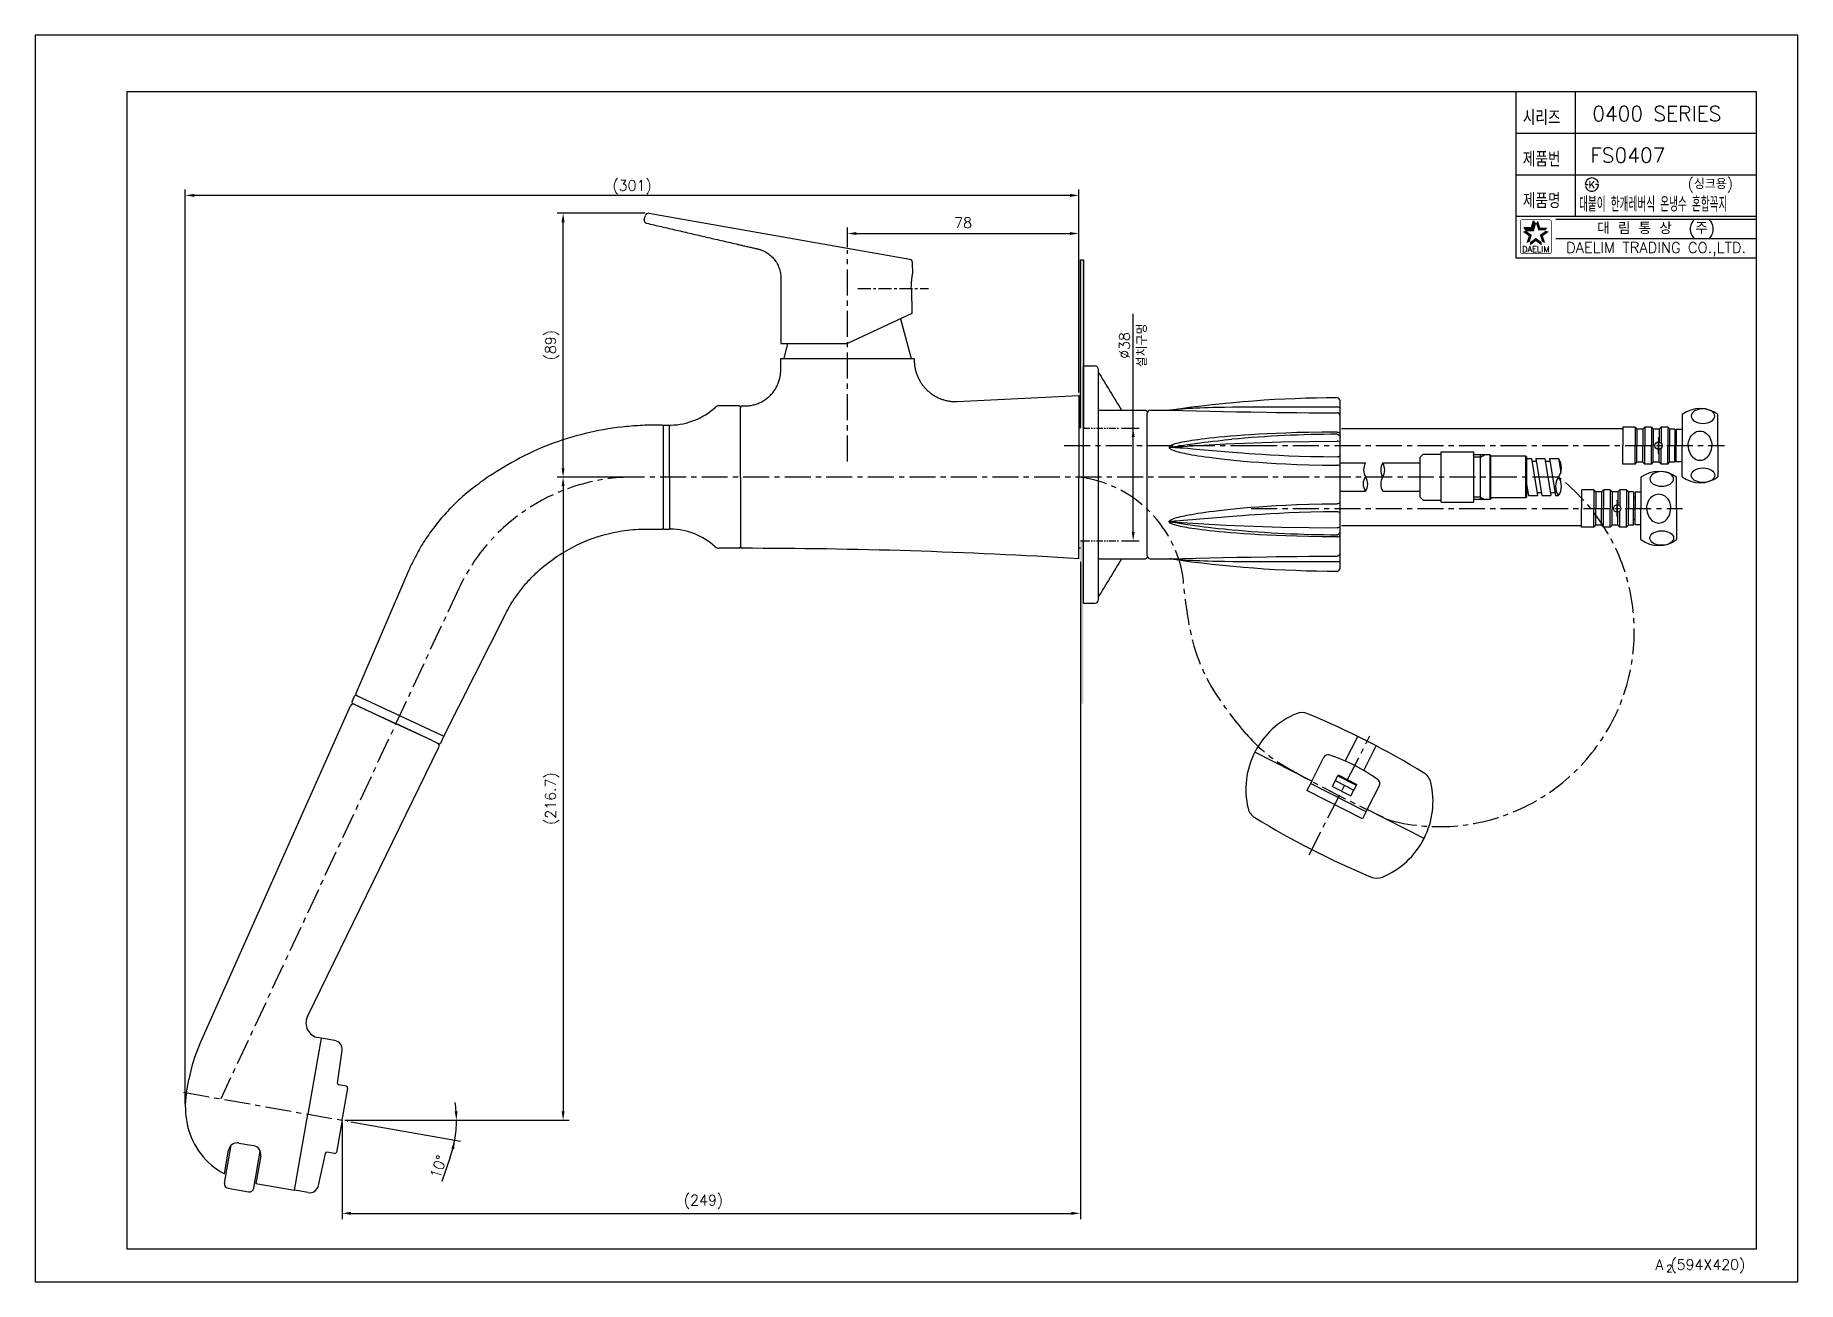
# Model space of a CAD drawing. Extents: x 8774 to 9368, y -5808 to -5388.
import ezdxf
from ezdxf.enums import TextEntityAlignment as Align

# ---------------------------------------------------------------- set-up
doc = ezdxf.new("R2010")
doc.units = 0
doc.header["$LTSCALE"] = 7
doc.header["$MEASUREMENT"] = 0
doc.linetypes.add('CENTER', pattern=[2, 1.25, -0.25, 0.25, -0.25])
doc.linetypes.add('PHANTOM2', pattern=[1.25, 0.625, -0.125, 0.125, -0.125, 0.125, -0.125])
doc.layers.get('0').update_dxf_attribs({"color": 2, "linetype": 'CONTINUOUS'})
for name, color, linetype in [('02___PRT_ALL_AXES', 7, 'CONTINUOUS'), ('CL', 1, 'CENTER'), ('D', 2, 'CONTINUOUS'), ('DIM', 2, 'CONTINUOUS'), ('DWG', 7, 'CONTINUOUS'), ('HT', 3, 'CONTINUOUS'), ('Make2D 표시선', 7, 'CONTINUOUS'), ('PH', 3, 'PHANTOM2')]:
    doc.layers.add(name, color=color, linetype=linetype)
doc.styles.add('GHS', font='ROMANS.shx', dxfattribs={"bigfont": 'GHS.shx'})
doc.styles.add('HAN', font='TXT.shx', dxfattribs={"bigfont": 'GHS.shx'})
doc.styles.add('ROMANS', font='romans', dxfattribs={"bigfont": 'GHS.shx'})

# ---------------------------------------------------------------- blocks, each defined once
blk = doc.blocks.new('BORDER')
for p, q in [((1, 1), (0, 1)), ((0, 1), (0, 0)), ((1, 0), (1, 1)), ((0, 0), (1, 0))]:
    blk.add_line(p, q)
blk = doc.blocks.new('A$C00170C1F')
at = {"layer": 'CL'}
blk.add_line((32, 45), (32, 0), dxfattribs=at)
at = {"layer": 'DWG'}
for p, q in [((21.5, 26), (42.5, 26)), ((21.5, 22.5), (21.5, 26)), ((42.5, 22.5), (42.5, 26)), ((0, 22.5), (21.5, 22.5)), ((0, 22.5), (21.5, 22.5)), ((21.5, 23.32), (42.5, 23.32)), ((21.5, 22.5), (21.5, 13.41)), ((28.5, 20.89), (28.5, 16.58)), ((35.5, 20.89), (28.5, 20.89)), ((35.5, 18.71), (28.5, 18.71)), ((35.5, 20.89), (35.5, 16.58)), ((42.5, 22.5), (64, 22.5)), ((42.5, 22.5), (64, 22.5)), ((42.5, 22.5), (42.5, 13.41)), ((35.5, 16.89), (28.5, 16.89)), ((35.5, 16.58), (28.5, 16.58)), ((28.5, 11.3), (28.5, 2.02)), ((35.5, 11.3), (35.5, 2.02))]:
    blk.add_line(p, q, dxfattribs=at)
for centre, radius, start, end in [((10.36, 37.17), 5, 94.37789, 139.87054), ((32, -245.5), 288.5, 85.62211, 94.37789), ((53.64, 37.17), 5, 40.12946, 85.62211), ((27.77, 22.5), 27.77, 139.87054, 180), ((36.23, 22.5), 27.77, 0, 40.12946), ((27.77, 22.5), 27.77, 180, 220.12946), ((36.23, 22.5), 27.77, 319.87054, 0), ((23, 13.41), 1.5, 180, 261.02746), ((32, 70.38), 59.18, 261.02746, 278.98046), ((41, 13.41), 1.5, 278.98046, 0), ((10.36, 7.83), 5, 220.12946, 265.62211), ((32, 290.5), 288.5, 265.62211, 274.37789), ((53.64, 7.83), 5, 274.37789, 319.87054)]:
    blk.add_arc(centre, radius, start, end, dxfattribs=at)
blk = doc.blocks.new('KS')
at = {"layer": 'D'}
for p, q in [((-2.25, 0), (-1.75, 0)), ((-1.75, 0), (-1.25, 0)), ((1.75, 0), (1.25, 0)), ((2.25, 0), (1.75, 0))]:
    blk.add_line(p, q, dxfattribs=at)
for start, end in [(15, 180), (195, 0)]:
    blk.add_arc((0, 0), 2.25, start, end, dxfattribs=at)
at = {"layer": 'D', "style": 'HAN'}
blk.add_text('K', height=2.39, dxfattribs=at).set_placement((0, 0), align=Align.MIDDLE)

msp = doc.modelspace()

# ---------------------------------------------------------------- hatches: boundary and pattern name
at = {"layer": 'HT'}
h = msp.add_hatch(dxfattribs=at)
h.set_pattern_fill('DOTS', color=256, scale=7)
h.set_pattern_definition([(0, (-26654.03397, 1357.2095), (0.21875, 0.4375), [0, -0.4375])])
h.paths.add_polyline_path([(9126.73, -5558.46), (9127.73, -5558.46), (9127.73, -5613.33), (9126.73, -5613.33)])
h.paths.add_polyline_path([(9126.73, -5520.46), (9127.73, -5520.46), (9127.73, -5463.75), (9126.73, -5463.75)])

# ---------------------------------------------------------------- linework, layer by layer
at = {"color": 4}
for p, q in [((8805.5, -5407.09), (9354.5, -5407.09)), ((8805.5, -5797.09), (8805.5, -5407.09)), ((9354.5, -5407.09), (9354.5, -5797.09)), ((9354.5, -5797.09), (8805.5, -5797.09))]:
    msp.add_line(p, q, dxfattribs=at)
at = {"color": 7}
for p, q in [((9273.5, -5407.09), (9273.5, -5463.09)), ((9293.5, -5407.09), (9293.5, -5449.09)), ((9273.5, -5421.09), (9354.5, -5421.09)), ((9273.5, -5435.09), (9354.5, -5435.09)), ((9273.5, -5449.09), (9354.5, -5449.09)), ((9273.5, -5463.09), (9354.5, -5463.09))]:
    msp.add_line(p, q, dxfattribs=at)
at = {"color": 7, "linetype": 'Continuous'}
for p, q in [((8979.76, -5450.18), (8980.12, -5448.81)), ((9069.29, -5463.64), (8981.26, -5448.09)), ((9070.21, -5468.46), (9070.12, -5464.6)), ((9025.75, -5491.95), (9048.23, -5491.96)), ((9126.73, -5512.96), (9126.23, -5512.96)), ((9214.23, -5532.21), (9222.8, -5532.21)), ((9228.7, -5532.21), (9241.29, -5532.21)), ((9214.23, -5541.71), (9222.8, -5541.71)), ((9228.7, -5541.71), (9241.29, -5541.71)), ((9126.73, -5560.96), (9126.23, -5560.96))]:
    msp.add_line(p, q, dxfattribs=at)
at = {"color": 2}
for p, q in [((9276.31, -5452.9), (9278.74, -5452.9)), ((9276.98, -5453.82), (9276.31, -5452.9)), ((9278.74, -5452.9), (9279.49, -5450.6)), ((9279.4, -5453.82), (9280.15, -5451.51)), ((9280.15, -5451.51), (9279.49, -5450.6)), ((9276.98, -5453.82), (9279.4, -5453.82))]:
    msp.add_line(p, q, dxfattribs=at)
at = {"color": 2, "linetype": 'Continuous'}
for p, q in [((9287, -5450.09), (9354.5, -5450.09)), ((9287, -5456.59), (9354.5, -5456.59))]:
    msp.add_line(p, q, dxfattribs=at)
at = {"color": 2, "linetype": 'Continuous', "const_width": 0.2}
for points in [[(9274.97, -5450.95, -0.414214), (9275.72, -5450.2)], [(9274.97, -5460.95), (9274.97, -5450.95, -1)], [(9275.72, -5450.2), (9284.72, -5450.2, -0.414214), (9285.47, -5450.95, 0.043396)], [(9285.47, -5450.95), (9285.47, -5460.95, -0.414214), (9284.72, -5461.7)], [(9284.72, -5461.7), (9275.97, -5461.7, -0.414214), (9274.97, -5460.95, 0.672398)]]:
    msp.add_lwpolyline(points, format="xyb", dxfattribs=at)
at = {"color": 7, "linetype": 'Continuous'}
for centre, start, end in [((8980.72, -5450.44), 164.97957, 256.97874), ((8981.09, -5449.07), 80.01254, 164.97849), ((9069.12, -5464.63), 1.31867, 79.97924)]:
    msp.add_arc(centre, 1, start, end, dxfattribs=at)
at = {"color": 2, "linetype": 'Continuous'}
for centre, radius, start, end in [((9226.76, -5534.48), 4.57, 150.17321, 212.79711), ((9232.32, -5534.68), 4.39, 145.72128, 211.3084), ((9224.73, -5534.48), 4.57, 327.20289, 29.82679), ((9226.42, -5539.24), 4.39, 145.63953, 214.27872), ((9219.17, -5539.24), 4.39, 325.72128, 31.3084), ((9232.32, -5539.24), 4.39, 148.6916, 214.27872)]:
    msp.add_arc(centre, radius, start, end, dxfattribs=at)
for centre, radius, start, end in [((9283.47, -5533.83), 5.38, 324.51066, 35.48934), ((9292.24, -5540.08), 5.39, 144.53814, 215.46186), ((9283.46, -5540.08), 5.39, 324.53814, 35.46186)]:
    msp.add_arc(centre, radius, start, end)
at = {"color": 7, "linetype": 'Continuous'}
for points, knots in [([(8980.5, -5451.41), (8982.18, -5451.8), (8985.54, -5452.58), (8990.58, -5453.75), (8995.62, -5454.91), (8999.82, -5455.88), (9003.18, -5456.66), (9005.7, -5457.24), (9008.22, -5457.82), (9010.3, -5458.31), (9011.96, -5458.69), (9013.23, -5458.99), (9014.55, -5459.29), (9015.68, -5459.55), (9016.57, -5459.75), (9017.17, -5459.89), (9017.71, -5460.02), (9018.18, -5460.13), (9018.61, -5460.24), (9019.15, -5460.42), (9019.82, -5460.68), (9020.58, -5461.06), (9021.56, -5461.65), (9022.68, -5462.55), (9023.82, -5463.84), (9024.73, -5465.31), (9025.26, -5466.64), (9025.55, -5467.75), (9025.69, -5468.59), (9025.76, -5469.45), (9025.75, -5470.31), (9025.75, -5471.16), (9025.75, -5472.32), (9025.75, -5474.09), (9025.75, -5476.42), (9025.75, -5479.03), (9025.75, -5481.61), (9025.75, -5484.2), (9025.75, -5487.64), (9025.75, -5490.23), (9025.75, -5491.95)], [0, 0, 0, 0, 0.069889, 0.139785, 0.209683, 0.279548, 0.314417, 0.34929, 0.384389, 0.418999, 0.436004, 0.453428, 0.471882, 0.491009, 0.500174, 0.508687, 0.516261, 0.52263, 0.528298, 0.534107, 0.545675, 0.557254, 0.568813, 0.59199, 0.615124, 0.63826, 0.661397, 0.672977, 0.684555, 0.696131, 0.707696, 0.719278, 0.730857, 0.754703, 0.790842, 0.825447, 0.860414, 0.895299, 0.930202, 1, 1, 1, 1]), ([(9069.76, -5473.46), (9069.75, -5473.13), (9069.75, -5472.49), (9069.79, -5471.56), (9069.85, -5470.83), (9069.91, -5470.29), (9069.96, -5469.93), (9070, -5469.6), (9070.05, -5469.31), (9070.09, -5469.06), (9070.12, -5468.88), (9070.15, -5468.75), (9070.16, -5468.68), (9070.17, -5468.61), (9070.19, -5468.56), (9070.19, -5468.52), (9070.2, -5468.5), (9070.2, -5468.48), (9070.2, -5468.47), (9070.2, -5468.46), (9070.21, -5468.46), (9070.2, -5468.46), (9070.21, -5468.46)], [0, 0, 0, 0, 0.194393, 0.381281, 0.553565, 0.632219, 0.70489, 0.770891, 0.829592, 0.880392, 0.92277, 0.940647, 0.956248, 0.969532, 0.980458, 0.988986, 0.992344, 0.995095, 0.997238, 0.998771, 0.999692, 1, 1, 1, 1])]:
    msp.add_open_spline(points, degree=3, knots=knots, dxfattribs=at)
at = {"color": 2}
for points in [[(9276.31, -5452.9), (9276.98, -5453.82), (9278.74, -5452.9), (9279.4, -5453.82)], [(9278.74, -5452.9), (9279.4, -5453.82), (9279.49, -5450.6), (9280.15, -5451.51)], [(9280.96, -5450.6), (9280.3, -5451.51), (9281.71, -5452.9), (9281.05, -5453.82)], [(9281.71, -5452.9), (9281.05, -5453.82), (9284.14, -5452.9), (9283.47, -5453.82)], [(9277.82, -5455.73), (9278.89, -5455.38), (9275.85, -5454.31), (9276.93, -5453.96)], [(9277.07, -5458.04), (9278.14, -5457.69), (9277.82, -5455.73), (9278.89, -5455.38)], [(9280.22, -5457.48), (9280.22, -5456.35), (9278.26, -5458.91), (9278.26, -5457.78)], [(9282.19, -5458.91), (9282.19, -5457.78), (9280.22, -5457.48), (9280.22, -5456.35)], [(9284.59, -5454.31), (9283.52, -5453.96), (9282.63, -5455.73), (9281.56, -5455.38)], [(9282.63, -5455.73), (9281.56, -5455.38), (9283.38, -5458.04), (9282.31, -5457.69)]]:
    msp.add_solid(points, dxfattribs=at)
at = {"layer": '02___PRT_ALL_AXES', "color": 7, "linetype": 'Continuous'}
for p, q in [((9069.76, -5473.46), (9069.95, -5481.85)), ((9069.95, -5481.85), (9048.23, -5491.97))]:
    msp.add_line(p, q, dxfattribs=at)
at = {"layer": 'CL'}
for p, q in [((9048.23, -5531.73), (9048.23, -5460.47)), ((9287.85, -5536.96), (8976.17, -5536.96)), ((8917.26, -5574.49), (8837.06, -5746.46)), ((8824.5, -5744.24), (8879.85, -5754))]:
    msp.add_line(p, q, dxfattribs=at)
at = {"layer": 'CL', "ltscale": 0.5}
for p, q in [((9051.72, -5473.36), (9075.58, -5473.36)), ((9321.56, -5529.12), (9321.56, -5523.62)), ((9321.56, -5523.62), (9321.56, -5529.12)), ((9307.65, -5544.79), (9307.65, -5550.29)), ((9307.65, -5550.29), (9307.65, -5544.79))]:
    msp.add_line(p, q, dxfattribs=at)
at = {"layer": 'CL', "linetype": 'CENTER'}
for p, q in [((9121.3, -5526.37), (9187.67, -5526.37)), ((9184.34, -5526.37), (9343.86, -5526.37)), ((9184.34, -5547.54), (9329.65, -5547.54))]:
    msp.add_line(p, q, dxfattribs=at)
at = {"layer": 'CL'}
for centre, radius, start, end in [((8976.17, -5601.96), 65, 90, 155), ((9121.29, -5577.23), 40.6, 10.14434, 82.70461), ((9247.63, -5588.98), 65.76, 255.7011, 52.29321), ((9220.83, -5591.23), 50, 220.09229, 240.22077), ((9403.3, -5272.35), 417.39, 240.22077, 245.67823)]:
    msp.add_arc(centre, radius, start, end, dxfattribs=at)
msp.add_open_spline([(9182.58, -5623.43), (9176.16, -5615.81), (9164.35, -5600), (9162.29, -5580.09), (9161.25, -5570.08)], degree=3, knots=[8.629872, 8.629872, 8.629872, 8.629872, 37.797333, 67.346254, 67.346254, 67.346254, 67.346254], dxfattribs=at)
at = {"layer": 'D', "ltscale": 0.6}
for p, q in [((9144.53, -5555.47), (9144.53, -5481.95)), ((9140.61, -5520.47), (9146.53, -5520.47)), ((9126.73, -5558.46), (9127.73, -5558.46)), ((9140.61, -5558.47), (9146.53, -5558.47)), ((9126.73, -5585.36), (9126.73, -5607.94))]:
    msp.add_line(p, q, dxfattribs=at)
at = {"layer": 'D'}
for p, q in [((9261.59, -5530.21), (9262.89, -5529.46)), ((9261.59, -5530.21), (9259.29, -5530.21)), ((9261.59, -5543.71), (9259.29, -5543.71)), ((9261.59, -5543.71), (9262.89, -5544.46)), ((9126.73, -5565.46), (9126.73, -5787.04)), ((8877.88, -5754.66), (8877.88, -5787.04)), ((8880.83, -5754.18), (8917.84, -5760.7)), ((8914.37, -5766.16), (8911.56, -5774.36)), ((8880.88, -5785.04), (9123.73, -5785.04))]:
    msp.add_line(p, q, dxfattribs=at)
at = {"layer": 'D', "ltscale": 0.6}
msp.add_lwpolyline([(9126.73, -5520.46), (9126.73, -5463.75), (9127.73, -5463.75), (9127.73, -5520.46)], dxfattribs=at)
at = {"layer": 'D'}
for start, end in [(4.45695, 8.9139), (350, 0), (341.07934, 350), (341.0861, 345.54305)]:
    msp.add_arc((8877.88, -5753.66), 38.58, start, end, dxfattribs=at)
at = {"layer": 'D', "ltscale": 0.6}
for points in [[(9144.03, -5523.47), (9145.03, -5523.47), (9144.53, -5520.47)], [(9144.03, -5555.47), (9145.03, -5555.47), (9144.53, -5558.47)]]:
    msp.add_solid(points, dxfattribs=at)
at = {"layer": 'D'}
for points in [[(8916.83, -5750.64), (8915.84, -5750.68), (8916.45, -5753.66)], [(8914.74, -5763.18), (8915.72, -5763.39), (8915.87, -5760.35)], [(8880.88, -5785.54), (8880.88, -5784.54), (8877.88, -5785.04)], [(9123.73, -5785.54), (9123.73, -5784.54), (9126.73, -5785.04)]]:
    msp.add_solid(points, dxfattribs=at)
at = {"layer": 'DIM'}
for p, q in [((8825.07, -5748.19), (8825.07, -5440.04)), ((9126.23, -5508.46), (9126.23, -5440.04)), ((9123.23, -5442.04), (8828.07, -5442.04)), ((8980.09, -5448.07), (8950.39, -5448.07)), ((8952.39, -5533.96), (8952.39, -5451.07)), ((9048.23, -5459.47), (9048.23, -5452.89)), ((9126.23, -5508.46), (9126.23, -5452.89)), ((9051.23, -5454.89), (9123.23, -5454.89)), ((8975.17, -5536.96), (8950.39, -5536.96)), ((8952.39, -5539.96), (8952.39, -5750.66)), ((8878.88, -5753.66), (8954.39, -5753.66))]:
    msp.add_line(p, q, dxfattribs=at)
for points in [[(8828.07, -5441.54), (8828.07, -5442.54), (8825.07, -5442.04)], [(9123.23, -5441.54), (9123.23, -5442.54), (9126.23, -5442.04)], [(8951.89, -5451.07), (8952.89, -5451.07), (8952.39, -5448.07)], [(9051.23, -5454.39), (9051.23, -5455.39), (9048.23, -5454.89)], [(9123.23, -5454.39), (9123.23, -5455.39), (9126.23, -5454.89)], [(8951.89, -5533.96), (8952.89, -5533.96), (8952.39, -5536.96)], [(8951.89, -5539.96), (8952.89, -5539.96), (8952.39, -5536.96)], [(8951.89, -5750.66), (8952.89, -5750.66), (8952.39, -5753.66)]]:
    msp.add_solid(points, dxfattribs=at)
at = {"layer": 'DWG'}
for p, q in [((9066.15, -5483.61), (9069.73, -5496.96)), ((9028.07, -5491.95), (9026.73, -5496.96)), ((9127.73, -5579.46), (9127.73, -5499.46)), ((9127.73, -5499.46), (9131.73, -5499.46)), ((9132.73, -5500.46), (9132.73, -5578.46)), ((9213.23, -5510.26), (9213.23, -5510.26)), ((9214.23, -5567.66), (9214.23, -5511.26)), ((9133.23, -5514.46), (9148.73, -5514.46)), ((9149.23, -5563.46), (9149.23, -5515.46)), ((9150.23, -5514.46), (9156.64, -5514.46)), ((9156.64, -5514.46), (9179.45, -5514.92)), ((9156.87, -5514.45), (9156.72, -5514.46)), ((9156.98, -5514.44), (9157.14, -5514.41)), ((9157.14, -5514.41), (9157.16, -5514.41)), ((9157.14, -5514.41), (9157.16, -5514.41)), ((9157.16, -5514.41), (9157.14, -5514.41)), ((9157.16, -5514.41), (9157.16, -5514.41)), ((9168.43, -5513.63), (9166.98, -5513.69)), ((9169.85, -5513.58), (9168.43, -5513.63)), ((9171.38, -5513.54), (9169.85, -5513.58)), ((9173.17, -5513.5), (9171.38, -5513.54)), ((9175.34, -5513.46), (9173.17, -5513.5)), ((9178.03, -5513.43), (9175.34, -5513.46)), ((9181.4, -5513.39), (9178.03, -5513.43)), ((9179.45, -5514.92), (9184.21, -5515.01)), ((9196.94, -5513.37), (9190.71, -5513.37)), ((9329.56, -5515.87), (9329.56, -5526.37)), ((9341.56, -5526.37), (9341.56, -5515.87)), ((8986.23, -5519.46), (8987.93, -5519.46)), ((8986.23, -5536.96), (8986.23, -5519.46)), ((8988.23, -5536.96), (8988.23, -5519.93)), ((9214.73, -5520.62), (9309.56, -5520.62)), ((9309.56, -5520.12), (9309.56, -5526.37)), ((9313.67, -5520.12), (9309.56, -5520.12)), ((9313.67, -5520.12), (9313.67, -5526.37)), ((9313.67, -5520.12), (9314.32, -5520.77)), ((9314.31, -5520.76), (9314.31, -5526.37)), ((9316.29, -5520.77), (9314.32, -5520.77)), ((9316.94, -5520.12), (9316.29, -5520.77)), ((9316.29, -5520.77), (9316.29, -5526.37)), ((9316.94, -5520.12), (9316.94, -5526.37)), ((9319.17, -5520.12), (9316.94, -5520.12)), ((9319.17, -5520.12), (9319.82, -5520.77)), ((9319.17, -5520.12), (9319.17, -5526.37)), ((9321.79, -5520.77), (9319.82, -5520.77)), ((9319.82, -5520.77), (9319.82, -5526.37)), ((9322.44, -5520.12), (9321.79, -5520.77)), ((9321.79, -5520.77), (9321.79, -5525.15)), ((9322.44, -5520.12), (9322.44, -5525.49)), ((9324.67, -5520.12), (9322.44, -5520.12)), ((9324.67, -5520.12), (9324.67, -5526.37)), ((9324.67, -5520.12), (9325.32, -5520.77)), ((9325.32, -5520.77), (9325.32, -5526.37)), ((9327.06, -5520.77), (9325.32, -5520.77)), ((9327.06, -5520.77), (9327.06, -5526.37)), ((9327.56, -5522.62), (9327.06, -5522.62)), ((9327.56, -5520.87), (9327.56, -5526.37)), ((9329.56, -5520.87), (9327.56, -5520.87)), ((9157.14, -5526.94), (9157.16, -5526.93)), ((9157.16, -5526.98), (9157.16, -5526.9)), ((9159.3, -5526.52), (9160.84, -5526.28)), ((9160.29, -5527.19), (9159.31, -5527.12)), ((9161.45, -5527.27), (9160.29, -5527.19)), ((9160.84, -5526.28), (9162.13, -5526.09)), ((9162.89, -5527.38), (9161.45, -5527.27)), ((9162.13, -5526.09), (9163.7, -5525.86)), ((9164.53, -5527.52), (9162.89, -5527.38)), ((9163.7, -5525.86), (9165.37, -5525.63)), ((9166.98, -5527.73), (9164.53, -5527.52)), ((9165.37, -5525.63), (9166.98, -5525.42)), ((9166.98, -5525.42), (9168.43, -5525.23)), ((9174.19, -5528.36), (9166.98, -5527.73)), ((9168.43, -5525.23), (9169.85, -5525.06)), ((9169.85, -5525.06), (9171.38, -5524.88)), ((9171.38, -5524.88), (9173.16, -5524.69)), ((9173.16, -5524.69), (9175.33, -5524.46)), ((9176.61, -5528.57), (9174.19, -5528.36)), ((9241.29, -5530.21), (9242.29, -5529.21)), ((9242.29, -5529.21), (9248.29, -5529.21)), ((9248.29, -5545.46), (9248.29, -5528.46)), ((9248.29, -5528.46), (9259.29, -5528.46)), ((9259.04, -5529.46), (9259.29, -5529.21)), ((9259.29, -5545.46), (9259.29, -5528.46)), ((9264.89, -5529.46), (9259.29, -5529.46)), ((9261.59, -5544.46), (9261.59, -5529.46)), ((9264.89, -5544.46), (9264.89, -5529.46)), ((9264.89, -5529.46), (9265.09, -5529.66)), ((9265.09, -5529.66), (9265.09, -5529.96)), ((9265.09, -5543.96), (9265.09, -5529.96)), ((9276.89, -5529.96), (9265.09, -5529.96)), ((9276.89, -5543.96), (9276.89, -5529.96)), ((9276.89, -5529.96), (9277.09, -5530.16)), ((9309.56, -5532.62), (9309.56, -5526.37)), ((9313.67, -5532.62), (9313.67, -5526.37)), ((9314.31, -5531.99), (9314.31, -5526.37)), ((9316.29, -5531.97), (9316.29, -5526.37)), ((9316.94, -5532.62), (9316.94, -5526.37)), ((9319.17, -5532.62), (9319.17, -5526.37)), ((9319.82, -5531.97), (9319.82, -5526.37)), ((9321.79, -5531.97), (9321.79, -5527.6)), ((9322.44, -5532.62), (9322.44, -5527.26)), ((9324.67, -5532.62), (9324.67, -5526.37)), ((9325.32, -5531.97), (9325.32, -5526.37)), ((9327.06, -5531.97), (9327.06, -5526.37)), ((9327.56, -5530.12), (9327.06, -5530.12)), ((9327.56, -5531.87), (9327.56, -5526.37)), ((9329.56, -5536.87), (9329.56, -5526.37)), ((9341.56, -5526.37), (9341.56, -5536.87)), ((9241.29, -5543.71), (9241.29, -5530.21)), ((9277.09, -5530.16), (9277.09, -5543.76)), ((9277.09, -5530.71), (9278.73, -5530.71)), ((9278.73, -5530.71), (9280.77, -5543.21)), ((9280.42, -5531.71), (9278.9, -5531.71)), ((9280.25, -5530.71), (9282.29, -5543.21)), ((9280.25, -5530.71), (9283.29, -5530.71)), ((9283.29, -5530.71), (9285.33, -5543.21)), ((9284.97, -5531.71), (9283.45, -5531.71)), ((9284.81, -5530.71), (9286.85, -5543.21)), ((9284.81, -5530.71), (9287.85, -5530.71)), ((9287.85, -5530.71), (9288.62, -5535.4)), ((9288.41, -5531.71), (9288.02, -5531.71)), ((9313.67, -5532.62), (9309.56, -5532.62)), ((9313.67, -5532.62), (9314.32, -5531.97)), ((9316.29, -5531.97), (9314.32, -5531.97)), ((9316.94, -5532.62), (9316.29, -5531.97)), ((9319.17, -5532.62), (9316.94, -5532.62)), ((9319.17, -5532.62), (9319.82, -5531.97)), ((9321.79, -5531.97), (9319.82, -5531.97)), ((9322.44, -5532.62), (9321.79, -5531.97)), ((9324.67, -5532.62), (9322.44, -5532.62)), ((9324.67, -5532.62), (9325.32, -5531.97)), ((9327.06, -5531.97), (9325.32, -5531.97)), ((9329.56, -5531.87), (9327.56, -5531.87)), ((8986.23, -5554.46), (8986.23, -5536.96)), ((8988.23, -5536.96), (8988.23, -5554.46)), ((9126.23, -5564.46), (9126.23, -5536.96)), ((9277.09, -5539.3), (9277.73, -5543.21)), ((9295.65, -5541.29), (9295.65, -5547.54)), ((9299.76, -5541.29), (9295.65, -5541.29)), ((9299.76, -5541.29), (9300.41, -5541.94)), ((9299.76, -5541.29), (9299.76, -5547.54)), ((9300.4, -5541.92), (9300.4, -5547.54)), ((9302.38, -5541.94), (9300.41, -5541.94)), ((9303.03, -5541.29), (9302.38, -5541.94)), ((9302.38, -5541.94), (9302.38, -5547.54)), ((9305.26, -5541.29), (9303.03, -5541.29)), ((9303.03, -5541.29), (9303.03, -5547.54)), ((9305.26, -5541.29), (9305.91, -5541.94)), ((9305.26, -5541.29), (9305.26, -5547.54)), ((9305.91, -5541.94), (9305.91, -5547.54)), ((9307.88, -5541.94), (9305.91, -5541.94)), ((9308.53, -5541.29), (9307.88, -5541.94)), ((9307.88, -5541.94), (9307.88, -5546.31)), ((9310.76, -5541.29), (9308.53, -5541.29)), ((9308.53, -5541.29), (9308.53, -5546.66)), ((9310.76, -5541.29), (9311.41, -5541.94)), ((9310.76, -5541.29), (9310.76, -5547.54)), ((9311.41, -5541.94), (9311.41, -5547.54)), ((9313.15, -5541.94), (9311.41, -5541.94)), ((9313.15, -5541.94), (9313.15, -5547.54)), ((9315.65, -5537.04), (9315.65, -5547.54)), ((9327.65, -5547.54), (9327.65, -5537.04)), ((9241.29, -5543.71), (9242.29, -5544.71)), ((9242.29, -5544.71), (9248.29, -5544.71)), ((9248.29, -5545.46), (9259.29, -5545.46)), ((9264.89, -5544.46), (9259.29, -5544.46)), ((9264.89, -5544.46), (9265.09, -5544.26)), ((9265.09, -5543.96), (9265.09, -5544.26)), ((9276.89, -5543.96), (9265.09, -5543.96)), ((9276.89, -5543.96), (9277.09, -5543.76)), ((9277.57, -5542.21), (9277.09, -5542.21)), ((9277.73, -5543.21), (9280.77, -5543.21)), ((9282.13, -5542.21), (9280.61, -5542.21)), ((9282.29, -5543.21), (9285.33, -5543.21)), ((9286.69, -5542.21), (9285.17, -5542.21)), ((9286.85, -5543.21), (9287.85, -5543.21)), ((9295.65, -5553.79), (9295.65, -5547.54)), ((9299.76, -5553.79), (9299.76, -5547.54)), ((9300.4, -5553.15), (9300.4, -5547.54)), ((9302.38, -5553.14), (9302.38, -5547.54)), ((9303.03, -5553.79), (9303.03, -5547.54)), ((9305.26, -5553.79), (9305.26, -5547.54)), ((9305.91, -5553.14), (9305.91, -5547.54)), ((9310.76, -5553.79), (9310.76, -5547.54)), ((9311.41, -5553.14), (9311.41, -5547.54)), ((9313.65, -5543.79), (9313.15, -5543.79)), ((9313.15, -5553.14), (9313.15, -5547.54)), ((9315.65, -5542.04), (9313.65, -5542.04)), ((9313.65, -5542.04), (9313.65, -5547.54)), ((9313.65, -5553.04), (9313.65, -5547.54)), ((9315.65, -5558.04), (9315.65, -5547.54)), ((9327.65, -5547.54), (9327.65, -5558.04)), ((8912.85, -5549.1), (8912.85, -5549.1)), ((9157.14, -5551.98), (9157.16, -5551.98)), ((9157.16, -5551.94), (9157.16, -5552.02)), ((9159.3, -5552.39), (9160.84, -5552.63)), ((9160.29, -5551.73), (9159.31, -5551.79)), ((9161.45, -5551.64), (9160.29, -5551.73)), ((9160.84, -5552.63), (9162.13, -5552.83)), ((9162.89, -5551.53), (9161.45, -5551.64)), ((9162.13, -5552.83), (9163.7, -5553.05)), ((9164.53, -5551.4), (9162.89, -5551.53)), ((9163.7, -5553.05), (9165.37, -5553.28)), ((9166.98, -5551.19), (9164.53, -5551.4)), ((9165.37, -5553.28), (9166.98, -5553.49)), ((9174.19, -5550.55), (9166.98, -5551.19)), ((9166.98, -5553.49), (9168.43, -5553.68)), ((9168.43, -5553.68), (9169.85, -5553.85)), ((9169.85, -5553.85), (9171.38, -5554.03)), ((9176.61, -5550.35), (9174.19, -5550.55)), ((9214.73, -5553.29), (9295.65, -5553.29)), ((9299.76, -5553.79), (9295.65, -5553.79)), ((9299.76, -5553.79), (9300.41, -5553.14)), ((9302.38, -5553.14), (9300.41, -5553.14)), ((9303.03, -5553.79), (9302.38, -5553.14)), ((9305.26, -5553.79), (9303.03, -5553.79)), ((9305.26, -5553.79), (9305.91, -5553.14)), ((9307.88, -5553.14), (9305.91, -5553.14)), ((9307.88, -5553.14), (9307.88, -5548.77)), ((9308.53, -5553.79), (9307.88, -5553.14)), ((9308.53, -5553.79), (9308.53, -5548.42)), ((9310.76, -5553.79), (9308.53, -5553.79)), ((9310.76, -5553.79), (9311.41, -5553.14)), ((9313.15, -5553.14), (9311.41, -5553.14)), ((9313.65, -5551.29), (9313.15, -5551.29)), ((9315.65, -5553.04), (9313.65, -5553.04)), ((8986.23, -5554.46), (8988.23, -5554.46)), ((9171.38, -5554.03), (9173.16, -5554.23)), ((9173.16, -5554.23), (9175.33, -5554.45)), ((9133.23, -5564.46), (9148.73, -5564.46)), ((9150.23, -5564.46), (9156.64, -5564.46)), ((9156.64, -5564.46), (9179.45, -5563.99)), ((9156.87, -5564.46), (9156.72, -5564.45)), ((9156.98, -5564.48), (9157.14, -5564.5)), ((9157.14, -5564.5), (9157.16, -5564.5)), ((9157.16, -5564.5), (9157.14, -5564.5)), ((9157.16, -5564.5), (9157.16, -5564.5)), ((9168.43, -5565.28), (9166.98, -5565.23)), ((9169.85, -5565.33), (9168.43, -5565.28)), ((9171.38, -5565.37), (9169.85, -5565.33)), ((9173.17, -5565.41), (9171.38, -5565.37)), ((9175.34, -5565.45), (9173.17, -5565.41)), ((9178.03, -5565.49), (9175.34, -5565.45)), ((9181.4, -5565.52), (9178.03, -5565.49)), ((9179.45, -5563.99), (9184.21, -5563.9)), ((9196.94, -5565.54), (9190.71, -5565.55)), ((8900.3, -5568.57), (8882.52, -5609.9)), ((9213.43, -5568.63), (9213.75, -5568.51)), ((9213.75, -5568.51), (9214, -5568.29)), ((9214, -5568.29), (9214.17, -5567.99)), ((9214.17, -5567.99), (9214.23, -5567.66)), ((8912.24, -5624.29), (8932.94, -5583.17)), ((9127.73, -5579.46), (9131.73, -5579.46)), ((8881.27, -5612.61), (8882.12, -5610.8)), ((8881.51, -5613.27), (8883.81, -5614.34)), ((8884.14, -5611.19), (8882.77, -5610.55)), ((8882.78, -5610.56), (8912.24, -5624.29)), ((8829.85, -5728.24), (8880.7, -5614.02)), ((8882.03, -5613.52), (8896.04, -5620.05)), ((8883.81, -5614.34), (8896.02, -5620.04)), ((8908.22, -5625.73), (8896.02, -5620.04)), ((8908.25, -5625.74), (8896.04, -5620.05)), ((8911.18, -5626.56), (8912.24, -5624.29)), ((8866.24, -5718.73), (8910.53, -5627.93)), ((8908.22, -5625.73), (8910.52, -5626.8)), ((8908.25, -5625.74), (8910.06, -5626.59)), ((8870.87, -5726.02), (8866.35, -5751.62)), ((8870.87, -5726.02), (8869.87, -5725.84)), ((8875.48, -5726.83), (8870.87, -5726.02)), ((8876.38, -5741.22), (8877.93, -5730.2)), ((8825.48, -5744.42), (8826.28, -5739.89)), ((8879.38, -5742.24), (8876.79, -5741.79)), ((8877.88, -5753.66), (8879.79, -5742.82)), ((8861.84, -5777.23), (8866.35, -5751.62)), ((8877.88, -5753.66), (8875.97, -5764.49)), ((8843.11, -5761.34), (8848.04, -5762.2)), ((8838.23, -5771.76), (8839.64, -5763.77)), ((8838.3, -5774.82), (8840.54, -5762.1)), ((8848.15, -5776.55), (8850.34, -5764.14)), ((8850.47, -5765.68), (8848.84, -5774.94)), ((8872.22, -5764.83), (8869.9, -5775.71)), ((8875.39, -5764.89), (8872.79, -5764.44)), ((8839.52, -5776.56), (8846.41, -5777.77)), ((8848.84, -5774.94), (8861.84, -5777.23)), ((8866.45, -5778.04), (8861.84, -5777.23))]:
    msp.add_line(p, q, dxfattribs=at)
for points in [[(9214.23, -5511.26), (9214.17, -5510.92), (9214, -5510.63), (9213.75, -5510.4), (9213.43, -5510.28), (9213.23, -5510.26)], [(9156.64, -5514.46), (9156.81, -5514.45), (9156.98, -5514.44), (9157.14, -5514.41)], [(9156.64, -5514.46), (9156.81, -5514.45), (9156.98, -5514.44)], [(9157.16, -5514.41), (9157.01, -5514.44), (9156.87, -5514.45)], [(9158.05, -5514.31), (9157.38, -5514.39), (9157.16, -5514.41)], [(9166.98, -5513.69), (9165.37, -5513.76), (9164.53, -5513.81), (9163.69, -5513.85), (9162.89, -5513.9), (9162.13, -5513.95), (9161.45, -5514), (9160.84, -5514.05), (9160.29, -5514.09), (9159.78, -5514.14), (9159.31, -5514.18), (9158.87, -5514.22), (9158.47, -5514.27), (9158.05, -5514.31)], [(9190.71, -5513.37), (9185.58, -5513.37), (9183.38, -5513.38), (9181.4, -5513.39)], [(9184.21, -5515.01), (9189.62, -5515.1), (9192.67, -5515.15), (9196.01, -5515.19), (9199.69, -5515.23), (9203.75, -5515.27), (9208.25, -5515.29), (9213.23, -5515.3)], [(9213.23, -5513.39), (9208.64, -5513.39), (9196.94, -5513.37)], [(9214.23, -5513.71), (9214.18, -5513.61), (9214.04, -5513.52), (9213.82, -5513.45), (9213.54, -5513.4), (9213.23, -5513.39)], [(9214.23, -5516.27), (9214.18, -5515.97), (9214.04, -5515.71), (9213.83, -5515.5), (9213.55, -5515.35), (9213.23, -5515.3)], [(9213.23, -5521.79), (9208.25, -5521.83), (9203.76, -5521.9), (9199.7, -5521.99), (9196.02, -5522.11), (9192.69, -5522.24), (9189.64, -5522.39), (9186.83, -5522.54), (9184.22, -5522.7), (9181.77, -5522.86), (9179.47, -5523.03), (9177.32, -5523.2), (9175.32, -5523.38), (9173.47, -5523.55), (9171.77, -5523.72), (9170.22, -5523.88), (9168.8, -5524.05), (9167.51, -5524.2), (9166.34, -5524.36), (9165.27, -5524.51), (9164.3, -5524.65), (9163.41, -5524.8), (9162.59, -5524.94), (9161.83, -5525.07), (9161.11, -5525.2), (9160.44, -5525.34), (9159.79, -5525.48), (9159.17, -5525.64), (9158.56, -5525.81), (9157.98, -5526), (9157.45, -5526.21), (9157.01, -5526.45), (9156.72, -5526.71)], [(9213.23, -5521.79), (9213.54, -5521.83), (9213.81, -5521.92), (9214.03, -5522.07), (9214.18, -5522.27), (9214.23, -5522.5)], [(9213.23, -5522.53), (9213.43, -5522.55), (9213.75, -5522.68), (9214, -5522.9), (9214.17, -5523.2), (9214.23, -5523.53)], [(9156.72, -5526.71), (9156.68, -5526.79), (9156.65, -5526.87), (9156.64, -5526.96)], [(9157.14, -5526.94), (9156.98, -5526.95), (9156.81, -5526.95), (9156.64, -5526.96)], [(9156.64, -5526.96), (9156.65, -5527.04), (9156.68, -5527.13), (9156.72, -5527.21)], [(9157.16, -5526.9), (9157.01, -5526.84), (9156.87, -5526.78), (9156.72, -5526.71)], [(9157.16, -5526.97), (9157.01, -5527.06), (9156.87, -5527.13), (9156.72, -5527.21)], [(9156.72, -5527.21), (9157.01, -5527.47), (9157.44, -5527.71), (9157.98, -5527.93), (9158.55, -5528.14), (9159.16, -5528.32), (9159.79, -5528.49), (9160.43, -5528.65), (9161.1, -5528.79), (9161.82, -5528.94), (9162.58, -5529.09), (9163.4, -5529.25), (9164.29, -5529.41), (9165.26, -5529.57), (9166.33, -5529.75), (9167.5, -5529.93), (9168.79, -5530.11), (9170.2, -5530.3), (9171.76, -5530.5), (9173.45, -5530.7), (9175.3, -5530.91), (9177.3, -5531.13), (9179.45, -5531.35), (9181.75, -5531.56), (9184.21, -5531.77), (9186.82, -5531.97), (9189.62, -5532.17), (9192.67, -5532.36), (9196.01, -5532.54), (9199.69, -5532.69), (9203.75, -5532.83), (9208.25, -5532.92), (9213.23, -5532.97)], [(9157.14, -5526.94), (9157.15, -5526.92), (9157.15, -5526.91), (9157.16, -5526.89)], [(9157.16, -5526.98), (9157.15, -5526.96), (9157.15, -5526.95), (9157.14, -5526.94)], [(9157.16, -5526.93), (9166.45, -5526.31), (9175.77, -5525.8), (9185.12, -5525.4), (9194.48, -5525.11), (9203.85, -5524.93), (9213.23, -5524.86)], [(9157.16, -5526.9), (9157.38, -5526.84), (9157.67, -5526.79), (9158.04, -5526.72), (9159.3, -5526.52)], [(9157.68, -5527.02), (9157.38, -5527), (9157.16, -5526.98)], [(9159.31, -5527.12), (9158.47, -5527.07), (9157.68, -5527.02)], [(9175.33, -5524.46), (9176.61, -5524.33), (9177.75, -5524.23)], [(9213.23, -5530.23), (9208.64, -5530.19), (9204.4, -5530.11), (9200.51, -5530), (9196.94, -5529.86), (9193.68, -5529.71), (9190.71, -5529.56), (9188.02, -5529.4), (9185.58, -5529.24), (9183.38, -5529.09), (9181.4, -5528.94), (9179.62, -5528.81), (9176.61, -5528.57)], [(9214.23, -5525.36), (9214.18, -5525.2), (9214.04, -5525.07), (9213.83, -5524.96), (9213.55, -5524.88), (9213.23, -5524.86)], [(9214.23, -5529.57), (9214.18, -5529.77), (9214.04, -5529.96), (9213.82, -5530.1), (9213.54, -5530.19), (9213.23, -5530.23)], [(9214.23, -5533.23), (9214.18, -5533.15), (9214.04, -5533.08), (9213.83, -5533.02), (9213.55, -5532.98), (9213.23, -5532.97)], [(9156.72, -5551.71), (9157.01, -5551.44), (9157.44, -5551.2), (9157.98, -5550.98), (9158.55, -5550.78), (9159.16, -5550.59), (9159.79, -5550.42), (9160.43, -5550.27), (9161.1, -5550.12), (9161.82, -5549.97), (9162.58, -5549.82), (9163.4, -5549.67), (9164.29, -5549.51), (9165.26, -5549.34), (9166.33, -5549.17), (9167.5, -5548.99), (9168.79, -5548.8), (9170.2, -5548.61), (9171.76, -5548.41), (9173.45, -5548.21), (9175.3, -5548), (9177.3, -5547.78), (9179.45, -5547.57), (9181.75, -5547.35), (9184.21, -5547.14), (9186.82, -5546.94), (9189.62, -5546.74), (9192.67, -5546.55), (9196.01, -5546.38), (9199.69, -5546.22), (9203.75, -5546.09), (9208.25, -5545.99), (9213.23, -5545.94)], [(9214.23, -5545.68), (9214.18, -5545.76), (9214.04, -5545.83), (9213.83, -5545.89), (9213.55, -5545.93), (9213.23, -5545.94)], [(9156.64, -5551.96), (9156.65, -5551.87), (9156.68, -5551.79), (9156.72, -5551.71)], [(9156.72, -5552.2), (9156.68, -5552.13), (9156.65, -5552.04), (9156.64, -5551.96)], [(9157.14, -5551.98), (9156.98, -5551.97), (9156.81, -5551.96), (9156.64, -5551.96)], [(9157.16, -5551.94), (9157.01, -5551.86), (9156.87, -5551.78), (9156.72, -5551.71)], [(9157.16, -5552.02), (9157.01, -5552.07), (9156.87, -5552.14), (9156.72, -5552.2)], [(9213.23, -5557.12), (9208.25, -5557.09), (9203.76, -5557.02), (9199.7, -5556.92), (9196.02, -5556.8), (9192.69, -5556.67), (9189.64, -5556.53), (9186.83, -5556.37), (9184.22, -5556.22), (9181.77, -5556.05), (9179.47, -5555.88), (9177.32, -5555.71), (9175.32, -5555.54), (9173.47, -5555.36), (9171.77, -5555.19), (9170.22, -5555.03), (9168.8, -5554.87), (9167.51, -5554.71), (9166.34, -5554.55), (9165.27, -5554.4), (9164.3, -5554.26), (9163.41, -5554.12), (9162.59, -5553.98), (9161.83, -5553.84), (9161.11, -5553.71), (9160.44, -5553.58), (9159.79, -5553.43), (9159.17, -5553.28), (9158.56, -5553.1), (9157.98, -5552.91), (9157.45, -5552.7), (9157.01, -5552.47), (9156.72, -5552.2)], [(9157.16, -5551.94), (9157.15, -5551.95), (9157.15, -5551.96), (9157.14, -5551.98)], [(9157.14, -5551.98), (9157.15, -5551.99), (9157.15, -5552.01), (9157.16, -5552.02)], [(9157.68, -5551.89), (9157.38, -5551.91), (9157.16, -5551.94)], [(9157.16, -5551.98), (9166.45, -5552.6), (9175.77, -5553.12), (9185.12, -5553.52), (9194.48, -5553.81), (9203.85, -5553.99), (9213.23, -5554.06)], [(9157.16, -5552.02), (9157.38, -5552.07), (9157.67, -5552.13), (9158.04, -5552.19), (9159.3, -5552.39)], [(9159.31, -5551.79), (9158.47, -5551.85), (9157.68, -5551.89)], [(9213.23, -5548.69), (9208.64, -5548.72), (9204.4, -5548.8), (9200.51, -5548.92), (9196.94, -5549.05), (9193.68, -5549.2), (9190.71, -5549.36), (9188.02, -5549.52), (9185.58, -5549.67), (9183.38, -5549.82), (9181.4, -5549.97), (9179.62, -5550.1), (9176.61, -5550.35)], [(9214.23, -5549.34), (9214.18, -5549.14), (9214.04, -5548.96), (9213.82, -5548.81), (9213.54, -5548.72), (9213.23, -5548.69)], [(9214.23, -5553.56), (9214.18, -5553.71), (9214.04, -5553.85), (9213.83, -5553.96), (9213.55, -5554.03), (9213.23, -5554.06)], [(9175.33, -5554.45), (9176.61, -5554.58), (9177.75, -5554.69)], [(9213.23, -5556.38), (9213.43, -5556.36), (9213.75, -5556.23), (9214, -5556.01), (9214.17, -5555.72), (9214.23, -5555.38)], [(9213.23, -5557.12), (9213.54, -5557.09), (9213.81, -5556.99), (9214.03, -5556.84), (9214.18, -5556.64), (9214.23, -5556.41)], [(9156.64, -5564.46), (9156.81, -5564.46), (9156.98, -5564.48)], [(9157.16, -5564.5), (9157.01, -5564.48), (9156.87, -5564.46)], [(9158.05, -5564.6), (9157.38, -5564.53), (9157.16, -5564.5)], [(9166.98, -5565.23), (9165.37, -5565.15), (9164.53, -5565.11), (9163.69, -5565.06), (9162.89, -5565.01), (9162.13, -5564.96), (9161.45, -5564.91), (9160.84, -5564.86), (9160.29, -5564.82), (9159.78, -5564.77), (9159.31, -5564.73), (9158.87, -5564.69), (9158.47, -5564.65), (9158.05, -5564.6)], [(9190.71, -5565.55), (9185.58, -5565.54), (9183.38, -5565.53), (9181.4, -5565.52)], [(9184.21, -5563.9), (9189.62, -5563.81), (9192.67, -5563.77), (9196.01, -5563.72), (9199.69, -5563.68), (9203.75, -5563.65), (9208.25, -5563.62), (9213.23, -5563.61)], [(9213.23, -5565.53), (9208.64, -5565.53), (9196.94, -5565.54)], [(9214.23, -5562.64), (9214.18, -5562.94), (9214.04, -5563.2), (9213.83, -5563.42), (9213.55, -5563.56), (9213.23, -5563.61)], [(9214.23, -5565.2), (9214.18, -5565.3), (9214.04, -5565.39), (9213.82, -5565.46), (9213.54, -5565.51), (9213.23, -5565.53)]]:
    msp.add_lwpolyline(points, dxfattribs=at)
for centre in [(9321.56, -5526.37), (9307.65, -5547.54)]:
    msp.add_circle(centre, 1.25, dxfattribs=at)
for centre, radius, start, end in [((9131.73, -5500.46), 1, 0, 90), ((9214.27, -5904.82), 394.57, 90.15097, 98.32224), ((9133.23, -5513.96), 0.5, 180, 270), ((9148.73, -5514.96), 0.5, 0, 90), ((9150.23, -5515.46), 1, 90, 180), ((9335.56, -5523.87), 10, 53.1301, 126.8699), ((8985.73, -5519.96), 0.5, 360, 89.85366), ((9214.27, -5917.1), 394.57, 90.15098, 95.30899), ((9321.65, -5545.04), 10, 53.1301, 126.8699), ((9335.56, -5528.87), 10, 233.1301, 306.8699), ((8985.73, -5553.96), 0.5, 270.08917, 360), ((9214.27, -5161.82), 394.57, 264.69101, 269.84902), ((9321.65, -5550.04), 10, 233.1301, 306.8699), ((9133.23, -5564.96), 0.5, 90, 180), ((9148.73, -5563.96), 0.5, 270, 0), ((9150.23, -5563.46), 1, 180, 270), ((9214.27, -5174.09), 394.57, 261.67776, 269.87113), ((9131.73, -5578.46), 1, 270, 0), ((8881.73, -5612.82), 0.5, 155, 245), ((8882.57, -5611.01), 0.5, 65, 155), ((8882.98, -5610.1), 0.5, 156.71836, 245), ((8881.61, -5614.42), 1, 65.0003, 156.0003), ((8909.63, -5627.49), 1, 334.0003, 65.0003), ((8910.73, -5626.34), 0.5, 245, 335), ((8870.73, -5720.92), 5, 154.0003, 260), ((8875.52, -5748.57), 50, 156.0003, 170), ((8874.96, -5729.79), 3, 352, 80), ((8876.87, -5741.29), 0.5, 172, 260), ((8879.29, -5742.74), 0.5, 350, 80), ((8852.57, -5749.19), 27.5, 170, 193.57818), ((8850.14, -5749.78), 25, 193.57818, 241.55776), ((8842.59, -5764.29), 3, 80, 170), ((8847.52, -5765.16), 3, 350, 80), ((8872.71, -5764.93), 0.5, 80, 168), ((8875.47, -5764.4), 0.5, 260, 350), ((8839.78, -5775.08), 1.5, 170, 260), ((8846.67, -5776.29), 1.5, 260, 350), ((8866.97, -5775.09), 3, 260, 348)]:
    msp.add_arc(centre, radius, start, end, dxfattribs=at)
at = {"layer": 'DWG', "extrusion": (0, 0, -1)}
for centre in [(9336.56, -5516.41), (9322.65, -5537.58)]:
    msp.add_ellipse(centre, major_axis=(-4, 0), ratio=0.612372, dxfattribs=at)
for centre in [(9335.56, -5526.37), (9321.65, -5547.54)]:
    msp.add_ellipse(centre, major_axis=(0, -4.9), ratio=0.816497, start_param=1.570796, end_param=4.712389, dxfattribs=at)
at = {"layer": 'DWG'}
for centre in [(9335.56, -5526.37), (9321.65, -5547.54)]:
    msp.add_ellipse(centre, major_axis=(0, 4.9), ratio=0.816497, start_param=1.570796, end_param=4.712389, dxfattribs=at)
for centre in [(9336.56, -5536.33), (9322.65, -5557.5)]:
    msp.add_ellipse(centre, major_axis=(-4, 0), ratio=0.612372, dxfattribs=at)
for points, knots in [([(9132.73, -5501.48), (9135.37, -5505.81), (9138, -5510.13), (9140.63, -5514.46), (9140.63, -5514.46), (9140.63, -5514.46), (9140.63, -5514.46)], [0, 0, 0, 0, 1, 1, 1, 1.000009, 1.000009, 1.000009, 1.000009]), ([(8985.73, -5519.46), (8983.81, -5519.45), (8980.85, -5519.45), (8976.85, -5519.67), (8970.6, -5520.18), (8957.22, -5522.38), (8941.27, -5527.99), (8930.69, -5534.65), (8927.16, -5536.87)], [0.498583, 0.498583, 0.498583, 0.498583, 6.256351, 9.38702, 12.515945, 25.039057, 50.019712, 62.502431, 62.502431, 62.502431, 62.502431]), ([(8950.42, -5563.61), (8952.56, -5562.3), (8958.99, -5558.39), (8968.73, -5555.38), (8976.83, -5554.5), (8980.59, -5554.45), (8982.93, -5554.46), (8984.64, -5554.46), (8985.73, -5554.46)], [0, 0, 0, 0, 7.520159, 22.521503, 30.044102, 31.922311, 33.808646, 37.062819, 37.062819, 37.062819, 37.062819])]:
    msp.add_open_spline(points, degree=3, knots=knots, dxfattribs=at)
for points in [[(8921.59, -5540.97), (8919.27, -5542.88)], [(8921.85, -5540.76), (8921.59, -5540.97)], [(8927.13, -5536.89), (8921.85, -5540.76)], [(8914.16, -5547.7), (8912.87, -5549.08)], [(8914.44, -5547.41), (8914.16, -5547.7)], [(8916.5, -5545.38), (8914.44, -5547.41)], [(8916.8, -5545.09), (8916.5, -5545.38)], [(8918.95, -5543.16), (8917.3, -5544.62), (8916.8, -5545.09)], [(8919.27, -5542.88), (8918.95, -5543.16)], [(8912.85, -5549.1), (8910.94, -5551.29), (8909.12, -5553.56), (8907.39, -5555.9), (8905.77, -5558.31), (8904.24, -5560.79), (8902.82, -5563.33), (8901.51, -5565.92), (8900.3, -5568.57)], [(8912.87, -5549.08), (8912.85, -5549.1)], [(8943.63, -5568.96), (8944.47, -5568.2), (8950.42, -5563.61)], [(8932.94, -5583.17), (8933.99, -5581.19), (8935.12, -5579.27), (8936.34, -5577.4), (8937.65, -5575.58), (8939.03, -5573.83), (8940.49, -5572.13), (8942.03, -5570.51), (8943.63, -5568.96)]]:
    msp.add_spline(points, degree=3, dxfattribs=at)
msp.add_open_spline([(9140.63, -5564.46), (9138, -5568.78), (9135.37, -5573.11), (9132.73, -5577.43)], degree=3, dxfattribs=at)
at = {"layer": 'HT'}
for p, q in [((8983.46, -5519.46), (8983.46, -5519.46)), ((8910.17, -5552.23), (8910.17, -5552.23)), ((8911.78, -5550.31), (8911.78, -5550.31)), ((8907.14, -5556.27), (8907.14, -5556.27)), ((8908.62, -5554.22), (8908.62, -5554.22)), ((8942.31, -5570.23), (8942.31, -5570.23))]:
    msp.add_line(p, q, dxfattribs=at)
at = {"layer": 'Make2D 표시선'}
for p, q in [((9025.73, -5496.96), (9048.23, -5496.96)), ((9048.23, -5496.96), (9070.73, -5496.96)), ((9126.23, -5509.46), (9126.23, -5536.96)), ((9011.73, -5512.96), (9005.02, -5512.96)), ((9012.23, -5513.46), (9012.23, -5513.46)), ((9012.23, -5513.46), (9012.23, -5513.46)), ((9012.23, -5513.46), (9012.23, -5513.49)), ((9012.23, -5513.46), (9012.23, -5513.46)), ((9012.23, -5513.46), (9012.23, -5513.46)), ((9012.23, -5513.5), (9012.23, -5513.51)), ((9012.23, -5513.52), (9012.23, -5513.51)), ((9012.23, -5513.52), (9012.23, -5513.53)), ((9012.23, -5536.96), (9012.23, -5513.53)), ((9012.23, -5513.54), (9012.23, -5513.63)), ((9012.23, -5513.64), (9012.23, -5513.63)), ((9012.23, -5513.64), (9012.23, -5513.66)), ((9012.23, -5513.68), (9012.23, -5513.66)), ((9012.23, -5513.72), (9012.23, -5513.7)), ((9012.23, -5513.77), (9012.23, -5513.74)), ((8988.23, -5519.76), (8988.23, -5519.94)), ((9012.23, -5536.96), (9012.23, -5560.45)), ((9011.73, -5560.96), (9005.02, -5560.96)), ((9012.23, -5560.45), (9012.23, -5560.46)), ((9012.23, -5560.45), (9012.23, -5560.45))]:
    msp.add_line(p, q, dxfattribs=at)
for points in [[(9012.73, -5512.96), (9014.13, -5512.95), (9014.4, -5512.94), (9014.74, -5512.91), (9015.07, -5512.88), (9015.41, -5512.84), (9015.74, -5512.79), (9016.09, -5512.72), (9016.44, -5512.65), (9016.79, -5512.56), (9017.13, -5512.46), (9017.47, -5512.36), (9017.81, -5512.24), (9018.15, -5512.11), (9018.48, -5511.98), (9018.81, -5511.83), (9019.13, -5511.67), (9019.45, -5511.51), (9019.76, -5511.33), (9020.07, -5511.14), (9020.38, -5510.95), (9020.68, -5510.74), (9020.97, -5510.53), (9021.25, -5510.3), (9021.53, -5510.07), (9021.8, -5509.83), (9022.07, -5509.59), (9022.32, -5509.33), (9022.57, -5509.07), (9022.81, -5508.8), (9023.04, -5508.52), (9023.25, -5508.25), (9023.46, -5507.98), (9023.66, -5507.7), (9023.84, -5507.41), (9024.02, -5507.12), (9024.19, -5506.83), (9024.35, -5506.53), (9024.51, -5506.23), (9024.65, -5505.92), (9024.79, -5505.61), (9024.92, -5505.29), (9025.04, -5504.97), (9025.14, -5504.65), (9025.24, -5504.33), (9025.34, -5504), (9025.42, -5503.67), (9025.48, -5503.4), (9025.53, -5503.14), (9025.58, -5502.87), (9025.62, -5502.6), (9025.65, -5502.33), (9025.68, -5502.05), (9025.7, -5501.78), (9025.72, -5501.51), (9025.72, -5501.28), (9025.73, -5496.96)], [(9070.73, -5496.96), (9070.74, -5498), (9070.75, -5498.26), (9070.77, -5498.56), (9070.79, -5498.85), (9070.82, -5499.14), (9070.86, -5499.43), (9070.9, -5499.73), (9070.95, -5500.03), (9071.01, -5500.32), (9071.07, -5500.62), (9071.14, -5500.91), (9071.22, -5501.2), (9071.3, -5501.49), (9071.39, -5501.78), (9071.48, -5502.07), (9071.58, -5502.35), (9071.69, -5502.64), (9071.81, -5502.92), (9071.93, -5503.2), (9072.05, -5503.47), (9072.18, -5503.75), (9072.32, -5504.02), (9072.47, -5504.29), (9072.61, -5504.55), (9072.77, -5504.81), (9072.93, -5505.07), (9073.1, -5505.32), (9073.27, -5505.57), (9073.45, -5505.82), (9073.63, -5506.06), (9073.81, -5506.3), (9074.01, -5506.53), (9074.2, -5506.76), (9074.4, -5506.98), (9074.61, -5507.21), (9074.82, -5507.42), (9075.04, -5507.64), (9075.26, -5507.84), (9075.49, -5508.05), (9075.72, -5508.25), (9075.95, -5508.44), (9076.19, -5508.63), (9076.43, -5508.81), (9076.68, -5508.99), (9076.93, -5509.16), (9077.18, -5509.32), (9077.44, -5509.48), (9077.7, -5509.64), (9077.96, -5509.79), (9078.23, -5509.93), (9078.5, -5510.07), (9078.78, -5510.2), (9079.05, -5510.33), (9079.33, -5510.45), (9079.61, -5510.56), (9079.9, -5510.67), (9080.18, -5510.77), (9080.47, -5510.87), (9080.76, -5510.96), (9081.06, -5511.04), (9081.35, -5511.12), (9081.65, -5511.19), (9081.9, -5511.24), (9082.15, -5511.29), (9082.4, -5511.34), (9082.65, -5511.38), (9082.9, -5511.41), (9083.16, -5511.44), (9083.41, -5511.47), (9083.66, -5511.49), (9084.13, -5511.52), (9084.36, -5511.53), (9084.59, -5511.53), (9085.16, -5511.52), (9126.23, -5509.46)]]:
    msp.add_lwpolyline(points, dxfattribs=at)
for centre, radius, start, end in [((8988.23, -5496.51), 22.94, 271.22215, 312.31979), ((9005.02, -5514.96), 2, 90.00013, 132.31966), ((9011.73, -5513.46), 0.5, 0.02265, 89.99992), ((9012.73, -5513.46), 0.5, 90.06167, 179.96797), ((8987.93, -5519.76), 0.3, 0.00959, 90.00554), ((8988.73, -5519.95), 0.5, 91.22244, 177.51857), ((8988.73, -5553.96), 0.5, 181.4887, 268.77737), ((8988.23, -5577.4), 22.94, 47.68023, 88.77783), ((9005.02, -5558.96), 2, 227.68015, 269.99995), ((9011.73, -5560.46), 0.5, 270.00013, 359.97737), ((9012.73, -5560.46), 0.5, 180.00189, 269.98267), ((9012.23, -7419.28), 1858.32, 86.48294, 89.98459)]:
    msp.add_arc(centre, radius, start, end, dxfattribs=at)
at = {"layer": 'PH', "ltscale": 0.5}
for p, q in [((9127.73, -5520.46), (9139.61, -5520.46)), ((9127.73, -5558.46), (9139.61, -5558.46))]:
    msp.add_line(p, q, dxfattribs=at)

# ---------------------------------------------------------------- block references
at = {"xscale": 594, "yscale": 420, "zscale": 594}
msp.add_blockref('BORDER', (8774.5, -5808.09), dxfattribs=at)
at = {"layer": 'DIM', "color": 4}
msp.add_blockref('KS', (9299.13, -5438.4), dxfattribs=at)
at = {"layer": 'DIM', "rotation": 152.9454381456275}
msp.add_blockref('A$C00170C1F', (9252.77, -5638.72), dxfattribs=at)

# ---------------------------------------------------------------- texts
at = {"color": 7, "style": 'GHS'}
for s, p in [('0400 SERIES', (9321, -5414.51)), ('FS0407', (9311.24, -5428.51))]:
    msp.add_text(s, height=5, dxfattribs=at).set_placement(p, align=Align.MIDDLE)
at = {"style": 'GHS'}
msp.add_text('(싱크용)', height=3.5, dxfattribs=at).set_placement((9331.38, -5439.9))
at = {"style": 'GHS', "width": 0.5}
msp.add_text('대붙이 한개레버식 온냉수 혼합꼭지', height=5, dxfattribs=at).set_placement((9294.79, -5447.52))
at = {"color": 7, "linetype": 'Continuous'}
for s, height, style, p in [('대 림 통 상  (주)', 4, 'GHS', (9320.76, -5453.39)), ('DAELIM TRADING CO.,LTD.', 3.6, 'ROMANS', (9320.76, -5460.16))]:
    msp.add_text(s, height=height, dxfattribs=dict(at, style=style)).set_placement(p, align=Align.MIDDLE)
at = {"color": 2, "linetype": 'Continuous', "style": 'ROMANS'}
msp.add_text('DAELIM', height=2, dxfattribs=at).set_placement((9280.22, -5461.15), align=Align.CENTER)
at = {"color": 7, "style": 'GHS'}
for s, height, p in [('A (594X420)', 3.5, (9320.51, -5804.06)), ('2', 2.5, (9324.16, -5804.89))]:
    msp.add_text(s, height=height, dxfattribs=at).set_placement(p)
at = {"layer": 'D', "insert": (8910.36, -5769.37), "char_height": 3.5, "attachment_point": 5, "rotation": 71.07934, "style": 'GHS'}
msp.add_mtext('\\A1;10%%D', dxfattribs=at)
at = {"layer": 'D', "insert": (8999.7, -5781.18), "char_height": 3.5, "attachment_point": 5, "style": 'GHS'}
msp.add_mtext('(249)', dxfattribs=at)
at = {"layer": 'DIM', "style": 'GHS', "width": 0.8}
for s, p in [('시리즈', (9275.84, -5418.36)), ('제품번', (9275.84, -5432.36)), ('제품명', (9275.84, -5446.36))]:
    msp.add_text(s, height=5, dxfattribs=at).set_placement(p)
at = {"layer": 'DIM', "char_height": 3.5, "attachment_point": 5, "style": 'GHS'}
for s, insert in [('(301)', (8975.65, -5439.29)), ('78', (9087.23, -5451.23))]:
    msp.add_mtext(s, dxfattribs=dict(at, insert=insert))
at = {"layer": 'DIM', "char_height": 3.5, "attachment_point": 5, "rotation": 90, "style": 'GHS'}
for s, insert in [('\\A1;(89)', (8948.73, -5492.51)), ('%%c38\\P설치구멍', (9144.51, -5492.61)), ('\\A1;(216.7)', (8948.73, -5645.31))]:
    msp.add_mtext(s, dxfattribs=dict(at, insert=insert))

doc.saveas('drawing.dxf')
